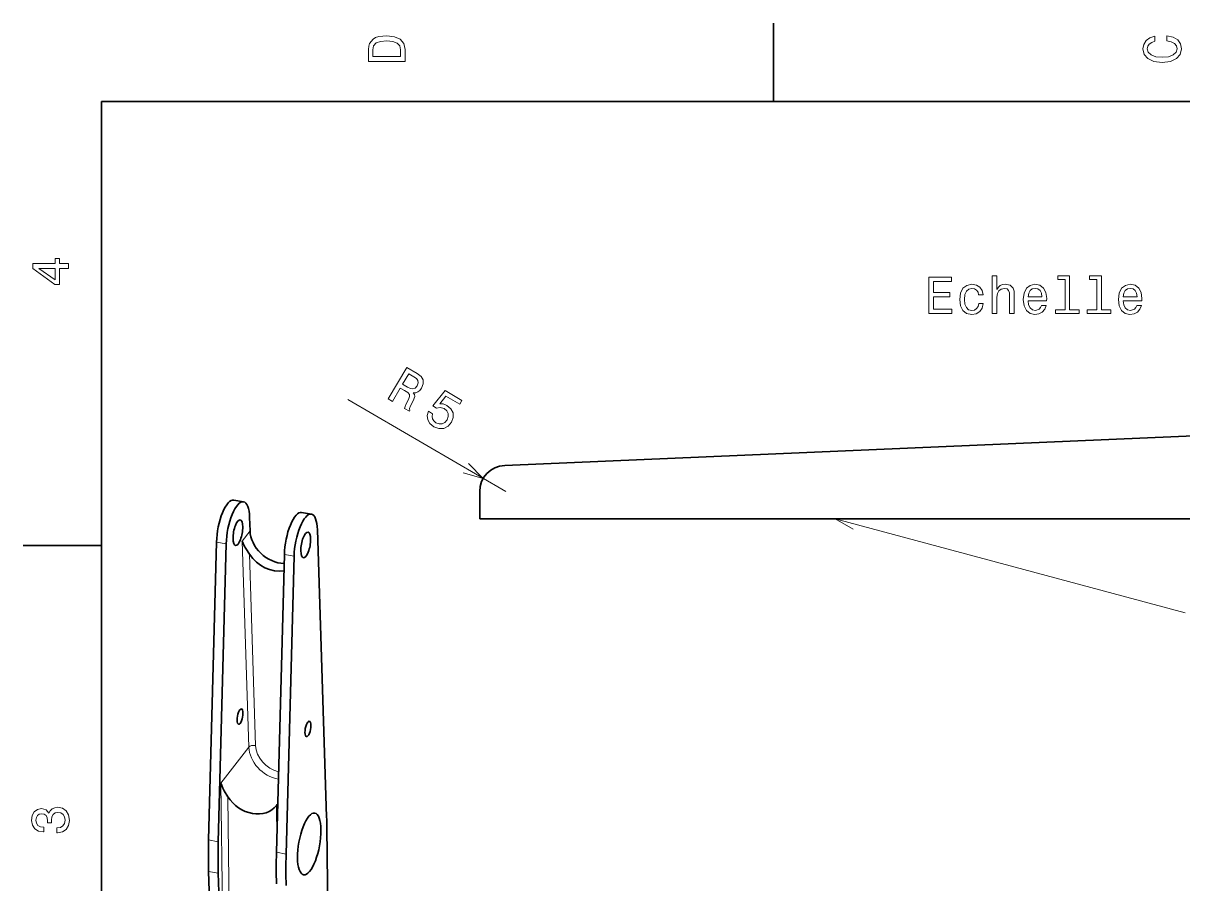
# Model space of a CAD drawing. Extents: x 0 to 297, y 0 to 210.
# Drawn here: x 2.5 to 113.5, y 125.1 to 207.5 of the extents above; entities that cross this region are included whole.
import ezdxf

# ---------------------------------------------------------------- set-up
doc = ezdxf.new("R2010")
doc.units = 0

msp = doc.modelspace()

# ---------------------------------------------------------------- linework, layer by layer
at = {"color": 7, "lineweight": 35, "ltscale": 0.1875}
for p, q in [((74.300003, 200), (74.300003, 207.5)), ((10, 157.5), (2.5, 157.5))]:
    msp.add_line(p, q, dxfattribs=at)
at = {"color": 7, "lineweight": 35}
for p, q in [((287, 200), (10, 200)), ((10, 200), (10, 10)), ((172.133728, 170.490555), (48.573639, 165.155106)), ((46.181488, 160.051804), (173.20816, 160.051804)), ((31.533983, 131.498871), (30.654377, 158.991272)), ((20.995644, 157.815567), (20.239401, 129.29834)), ((21.166727, 129.129517), (21.92297, 157.646744)), ((27.486919, 156.633865), (26.730677, 128.116638)), ((28.414244, 156.465057), (27.658001, 127.947823)), ((32.856327, 18.620171), (31.555763, 130.494446)), ((20.242847, 126.279114), (23.504005, 19.819054)), ((24.431332, 19.650246), (21.170172, 126.110298))]:
    msp.add_line(p, q, dxfattribs=at)
at = {"color": 7, "lineweight": 13, "ltscale": 0.4375}
msp.add_line((48.681488, 162.657425), (33.55632, 171.459671), dxfattribs=at)
at = {"color": 7, "lineweight": 35, "ltscale": 0.065141}
msp.add_line((46.181488, 162.657425), (46.181488, 160.051804), dxfattribs=at)
at = {"color": 7, "lineweight": 35, "ltscale": 0.023564}
for p, q in [((23.580631, 161.676315), (22.653307, 161.845123)), ((30.071905, 160.494614), (29.144581, 160.663437))]:
    msp.add_line(p, q, dxfattribs=at)
at = {"color": 7, "lineweight": 35, "ltscale": 0.032242}
msp.add_line((24.163101, 160.172974), (24.204344, 158.883942), dxfattribs=at)
at = {"color": 7, "lineweight": 13, "ltscale": 0.030509}
msp.add_line((23.457851, 157.918503), (24.204344, 158.883942), dxfattribs=at)
at = {"color": 7, "lineweight": 13, "ltscale": 0.023564}
for p, q in [((21.92297, 157.646744), (20.995644, 157.815567)), ((28.414244, 156.465057), (27.486919, 156.633865)), ((21.166727, 129.129517), (20.239401, 129.29834)), ((27.658001, 127.947823), (26.730677, 128.116638)), ((21.170172, 126.110298), (20.242847, 126.279114))]:
    msp.add_line(p, q, dxfattribs=at)
at = {"color": 7, "lineweight": 13, "ltscale": 0.493635}
msp.add_line((23.457851, 157.918503), (24.089273, 138.183182), dxfattribs=at)
at = {"color": 7, "lineweight": 13, "ltscale": 0.457991}
msp.add_line((24.153732, 156.650391), (24.739559, 138.340134), dxfattribs=at)
at = {"color": 7, "lineweight": 13, "ltscale": 0.108853}
msp.add_line((21.4259, 134.738647), (24.089273, 138.183182), dxfattribs=at)
at = {"color": 7, "lineweight": 13, "ltscale": 0.347411}
msp.add_line((21.4259, 134.738647), (21.587439, 120.843155), dxfattribs=at)
at = {"color": 7, "lineweight": 13, "ltscale": 0.274851}
msp.add_line((22.093382, 133.433807), (22.22118, 122.440514), dxfattribs=at)
at = {"color": 7, "lineweight": 13, "ltscale": 0.078191}
msp.add_line((26.730005, 132.589737), (26.766363, 129.462311), dxfattribs=at)
at = {"color": 7, "lineweight": 35, "ltscale": 0.00039}
msp.add_line((26.730007, 132.589737), (26.739605, 132.602051), dxfattribs=at)
at = {"color": 7, "lineweight": 13}
for points in [[(35.533215, 204.994965), (35.533215, 203.829971), (39.033215, 203.829971), (39.033215, 204.994965), (38.922264, 205.544678), (38.584366, 205.953171), (38.034657, 206.205338), (37.283215, 206.296112), (36.516644, 206.215424), (36.21405, 206.114563), (35.971977, 205.973343), (35.644165, 205.56485), (35.563473, 205.297562)], [(35.951801, 204.959656), (36.027451, 205.342941), (36.259438, 205.605194), (36.672985, 205.761536), (37.283215, 205.811966), (37.873272, 205.756485), (38.286816, 205.600143), (38.533936, 205.332855), (38.614628, 204.959656), (38.614628, 204.298996), (35.951801, 204.298996)], [(111.93206, 205.817017), (112.35569, 205.716141), (112.658287, 205.549713), (112.844887, 205.317734), (112.905403, 205.045395), (112.814629, 204.71759), (112.54229, 204.460388), (112.098488, 204.28891), (111.483215, 204.233429), (110.872986, 204.28891), (110.424141, 204.455338), (110.151802, 204.71254), (110.055984, 205.045395), (110.106415, 205.287476), (110.247627, 205.494247), (110.474571, 205.655624), (110.787247, 205.766571), (110.787247, 206.245682), (110.308144, 206.094391), (109.94503, 205.832138), (109.718086, 205.474075), (109.637398, 205.045395), (109.763474, 204.510818), (110.116501, 204.10231), (110.696472, 203.840057), (111.483215, 203.749283), (112.269958, 203.840057), (112.84993, 204.10231), (113.208, 204.510818), (113.329041, 205.045395), (113.233215, 205.51442), (112.965927, 205.892654), (112.527161, 206.159943), (111.93206, 206.301163)], [(6.833213, 184.02739), (6.833213, 184.481277), (5.965778, 184.481277), (5.965778, 184.98056), (5.56232, 184.98056), (5.56232, 184.481277), (3.408862, 184.481277), (3.408862, 184.022339), (5.521974, 182.489197), (5.965778, 182.489197), (5.965778, 184.02739)], [(5.56232, 182.912827), (3.993876, 184.02739), (5.56232, 184.02739)], [(89.140419, 179.695175), (91.359444, 179.695175), (91.359444, 180.118805), (89.604401, 180.118805), (89.604401, 181.30397), (91.167801, 181.30397), (91.167801, 181.722549), (89.604401, 181.722549), (89.604401, 182.771545), (91.319099, 182.771545), (91.319099, 183.195175), (89.140419, 183.195175)], [(95.2276, 179.695175), (95.671402, 179.695175), (95.671402, 181.258575), (95.716789, 181.616638), (95.863045, 181.878891), (96.089989, 182.040283), (96.392586, 182.1008), (96.634659, 182.050369), (96.785957, 181.9142), (96.861603, 181.687256), (96.886818, 181.384659), (96.886818, 179.695175), (97.330627, 179.695175), (97.330627, 181.475433), (97.310448, 181.833496), (97.219673, 182.131058), (96.922119, 182.403381), (96.458145, 182.499207), (96.205986, 182.463913), (95.989128, 182.368088), (95.807571, 182.216782), (95.671402, 182.01001), (95.671402, 183.316208), (95.2276, 183.316208)], [(102.182213, 182.943008), (102.182213, 180.068375), (101.269386, 180.068375), (101.269386, 179.695175), (103.533791, 179.695175), (103.533791, 180.068375), (102.626015, 180.068375), (102.626015, 183.316208), (101.486244, 183.316208), (101.486244, 182.943008)], [(105.218231, 182.943008), (105.218231, 180.068375), (104.305405, 180.068375), (104.305405, 179.695175), (106.569817, 179.695175), (106.569817, 180.068375), (105.662041, 180.068375), (105.662041, 183.316208), (104.52227, 183.316208), (104.52227, 182.943008)], [(93.916359, 181.505692), (94.355118, 181.505692), (94.264343, 181.909149), (94.047485, 182.226883), (93.709587, 182.423569), (93.270828, 182.499207), (92.786674, 182.398346), (92.418518, 182.115921), (92.186531, 181.656998), (92.105843, 181.041718), (92.181488, 180.431488), (92.408432, 179.9776), (92.766502, 179.695175), (93.255699, 179.59935), (93.689415, 179.675003), (94.027313, 179.88681), (94.2593, 180.219666), (94.360161, 180.663467), (93.936531, 180.663467), (93.860886, 180.381058), (93.719673, 180.169235), (93.517944, 180.038116), (93.270828, 179.997772), (92.963188, 180.063324), (92.741287, 180.26506), (92.605118, 180.592865), (92.559731, 181.056839), (92.605118, 181.510742), (92.74633, 181.838547), (92.973274, 182.040283), (93.270828, 182.110886), (93.533073, 182.065491), (93.729759, 181.949493), (93.860886, 181.757858)], [(98.651947, 180.920685), (100.42717, 180.920685), (100.432213, 181.127457), (100.351517, 181.707428), (100.129616, 182.141144), (99.776588, 182.403381), (99.307571, 182.499207), (98.848633, 182.398346), (98.495613, 182.115921), (98.268661, 181.656998), (98.187973, 181.051804), (98.263618, 180.431488), (98.49057, 179.9776), (98.838547, 179.695175), (99.292442, 179.59935), (99.685814, 179.664917), (100.008575, 179.83638), (100.245613, 180.108719), (100.381775, 180.471832), (99.943016, 180.471832), (99.852242, 180.270096), (99.721115, 180.118805), (99.347916, 179.997772), (99.060448, 180.053238), (98.84359, 180.229752), (98.702385, 180.517227), (98.651947, 180.905548)], [(98.651947, 181.293884), (98.707428, 181.641861), (98.84359, 181.899063), (99.050362, 182.055405), (99.322701, 182.110886), (99.589989, 182.055405), (99.796761, 181.899063), (99.922844, 181.641861), (99.968231, 181.293884)], [(107.760017, 180.920685), (109.535233, 180.920685), (109.540276, 181.127457), (109.459587, 181.707428), (109.237686, 182.141144), (108.884659, 182.403381), (108.415642, 182.499207), (107.956703, 182.398346), (107.603683, 182.115921), (107.376732, 181.656982), (107.296043, 181.051804), (107.371689, 180.431488), (107.598633, 179.9776), (107.946617, 179.695175), (108.400505, 179.59935), (108.793877, 179.664917), (109.116646, 179.83638), (109.353683, 180.108719), (109.489845, 180.471832), (109.051086, 180.471832), (108.960304, 180.270096), (108.829185, 180.118805), (108.455986, 179.997772), (108.168518, 180.053238), (107.95166, 180.229752), (107.810455, 180.517227), (107.760017, 180.905548)], [(107.760017, 181.293884), (107.815498, 181.641861), (107.95166, 181.899063), (108.158432, 182.055405), (108.430771, 182.110886), (108.698059, 182.055405), (108.904831, 181.899063), (109.030914, 181.641861), (109.076302, 181.293884)], [(37.432907, 171.517685), (37.838272, 171.281769), (38.581512, 172.558914), (38.995605, 172.317932), (39.293106, 172.127289), (39.449387, 171.954651), (39.470291, 171.749924), (39.364212, 171.467392), (39.157715, 171.062408), (39.034195, 170.790009), (38.997726, 170.60701), (39.455399, 170.340668), (39.503601, 170.423477), (39.474365, 170.603867), (39.571411, 170.85083), (39.824997, 171.356781), (39.961441, 171.761673), (39.927139, 171.93335), (39.81842, 172.107498), (40.056198, 172.11499), (40.267029, 172.196533), (40.457092, 172.342651), (40.617691, 172.558456), (40.769745, 172.960114), (40.755203, 173.336182), (40.563919, 173.669235), (40.204605, 173.954208), (39.193344, 174.542709)], [(39.875656, 173.649658), (40.126328, 173.468765), (40.265549, 173.276871), (40.294464, 173.055817), (40.194168, 172.793259), (40.003464, 172.565811), (39.796982, 172.481735), (39.550812, 172.519974), (39.263535, 172.65799), (38.797134, 172.929413), (39.383102, 173.936295)], [(41.271378, 170.339981), (41.159271, 169.926758), (41.210495, 169.523499), (41.422867, 169.166504), (41.785828, 168.867737), (42.271744, 168.690002), (42.740387, 168.703186), (43.156189, 168.916336), (43.492676, 169.304031), (43.65448, 169.752518), (43.630432, 170.192474), (43.422745, 170.587601), (43.04306, 170.907745), (42.685699, 171.0457), (42.349182, 171.048981), (42.945587, 171.79306), (44.270676, 171.021912), (44.478683, 171.379333), (42.861557, 172.320435), (41.688324, 170.855896), (42.037033, 170.652969), (42.409058, 170.710709), (42.774734, 170.597092), (43.025803, 170.386795), (43.158218, 170.123016), (43.169037, 169.830795), (43.057175, 169.52829), (42.849426, 169.281586), (42.585648, 169.14917), (42.293427, 169.138351), (41.990906, 169.250214), (41.777649, 169.415161), (41.657288, 169.619431), (41.617828, 169.852448), (41.676743, 170.10408)], [(5.73379, 129.979111), (5.769093, 129.979111), (6.253242, 130.059799), (6.616354, 130.296829), (6.848343, 130.670029), (6.934078, 131.164276), (6.848343, 131.688766), (6.626441, 132.082138), (6.273415, 132.334305), (5.819525, 132.425079), (5.521974, 132.384735), (5.279899, 132.273788), (5.0933, 132.092224), (4.957133, 131.850143), (4.684798, 132.177963), (4.251081, 132.293961), (3.857709, 132.218307), (3.560158, 132.00145), (3.373559, 131.648422), (3.307997, 131.164276), (3.388689, 130.710388), (3.610591, 130.362396), (3.963617, 130.135452), (4.432637, 130.059799), (4.46794, 130.059799), (4.46794, 130.508652), (4.145173, 130.548996), (3.913184, 130.680115), (3.771974, 130.891937), (3.721542, 131.189484), (3.761888, 131.451736), (3.867795, 131.643372), (4.039265, 131.759369), (4.271254, 131.804764), (4.518372, 131.759369), (4.684798, 131.638336), (4.785663, 131.426514), (4.815922, 131.139053), (4.810879, 130.942368), (5.209294, 130.942368), (5.199208, 131.189484), (5.244596, 131.507217), (5.365634, 131.744247), (5.56232, 131.885452), (5.819525, 131.935883), (6.112032, 131.880417), (6.328891, 131.734161), (6.465058, 131.502167), (6.510447, 131.194534), (6.460014, 130.876801), (6.308718, 130.644821), (6.066643, 130.498566), (5.73379, 130.443085)]]:
    msp.add_lwpolyline(points, close=True, dxfattribs=at)
for points in [[(44.590698, 164.439194), (46.520752, 163.914886), (45.11142, 165.333969)], [(80.178169, 160.051804), (113.681488, 151.051804)], [(82.178169, 160.050537), (80.178169, 160.051804), (81.909584, 159.050705)]]:
    msp.add_lwpolyline(points, dxfattribs=at)
at = {"color": 7, "lineweight": 35}
for points in [[(24.153732, 156.650391), (23.793358, 157.198761), (23.646286, 157.455841), (23.536407, 157.689758), (23.457851, 157.918503)], [(22.09338, 133.433807), (21.745419, 133.993988), (21.603962, 134.258804), (21.499102, 134.50119), (21.4259, 134.738647)]]:
    msp.add_lwpolyline(points, dxfattribs=at)
for centre, radius, start, end in [((48.681488, 162.657425), 2.5, 92.472558, 179.999995), ((25.412193, 133.635269), 1.682105, 322.103559, 329.003136)]:
    msp.add_arc(centre, radius, start, end, dxfattribs=at)
for centre, major_axis, ratio, start_param, end_param in [((22.116039, 158.893631), (0.5373, 2.951492), 0.334021, 0.000034067, 2.004718473), ((23.043364, 158.724823), (-0.5373, -2.951492), 0.334021, 3.1416267206, 5.1463111266), ((23.043364, 158.724823), (-0.5373, -2.951492), 0.334021, 2.1433280062, 3.1416267206), ((23.043364, 158.724823), (-0.223875, -1.229782), 0.334021, 3.1415642088, 6.2831568624), ((23.043364, 158.724823), (-0.223875, -1.229782), 0.334021, 2.0971577583, 3.1415642088), ((28.607313, 157.711929), (0.5373, 2.951492), 0.334021, 0.000034067, 2.004718473), ((29.534639, 157.543121), (0.5373, 2.951492), 0.334021, 0.000034067, 2.004718473), ((29.534639, 157.543121), (0.5373, 2.951492), 0.334021, 5.2849206598, 6.2832193741), ((23.043364, 158.724823), (-0.223875, -1.229782), 0.334021, 6.2831568624, 8.3803430655), ((26.986319, 158.377502), (-2.373293, 1.835068), 0.792257, 0.5792630521, 2.292747904), ((29.534639, 157.543121), (0.223875, 1.229782), 0.334021, 6.2831568624, 9.424749516), ((29.534639, 157.543121), (0.223875, 1.229782), 0.334021, 5.2387504119, 6.2831568624), ((29.534639, 157.543121), (0.223875, 1.229782), 0.334021, 3.1415642088, 5.2387504119), ((26.426449, 157.653427), (-2.373293, 1.835068), 0.792257, 1.1649485956, 2.4951085974), ((23.248135, 141.110519), (-0.134325, -0.737869), 0.334021, 3.1415642088, 6.2831568624), ((23.248135, 141.110519), (-0.134325, -0.737869), 0.334021, 6.2831568624, 8.3803430655), ((23.248135, 141.110519), (-0.134325, -0.737869), 0.334021, 2.0971577583, 3.1415642088), ((29.739408, 139.928818), (0.134325, 0.737869), 0.334021, 6.2831568624, 9.424749516), ((29.739408, 139.928818), (0.134325, 0.737869), 0.334021, 3.1415642088, 5.2387504119), ((29.739408, 139.928818), (0.134325, 0.737869), 0.334021, 5.2387504119, 6.2831568624), ((24.394697, 134.473831), (2.287106, -1.943077), 0.81527, 4.3440969775, 6.3143190654), ((29.86739, 128.919876), (0.5373, 2.951492), 0.334021, 6.2831568624, 9.424749516), ((29.86739, 128.919876), (0.5373, 2.951492), 0.334021, 5.2387504119, 6.2831568624), ((22.202835, 119.430908), (4.477507, 24.595764), 0.334021, 5.2387504119, 5.2849206598), ((29.86739, 128.919876), (0.5373, 2.951492), 0.334021, 3.1415642088, 5.2387504119), ((29.576025, 138.282227), (4.477507, 24.595764), 0.334021, 2.004718473, 2.1403120573), ((30.503349, 138.113403), (-4.477507, -24.595772), 0.334021, 5.1463111266, 5.2819047109), ((36.067299, 137.100525), (4.477507, 24.595764), 0.334021, 2.004718473, 2.1403120573), ((36.994625, 136.931717), (4.477507, 24.595764), 0.334021, 2.004718473, 2.1403120573)]:
    msp.add_ellipse(centre, major_axis=major_axis, ratio=ratio, start_param=start_param, end_param=end_param, dxfattribs=at)
at = {"color": 7, "lineweight": 13}
for centre, major_axis, ratio, start_param, end_param in [((24.552937, 138.098785), (-0.499744, -0.015991), 0.510646, 4.3133951053, 5.8841914321), ((26.871248, 137.676743), (-2.373293, 1.835068), 0.792257, 0.5792630521, 2.1365033883), ((27.057873, 137.918106), (-1.977745, 1.529221), 0.792257, 0.5792630725, 2.067305501)]:
    msp.add_ellipse(centre, major_axis=major_axis, ratio=ratio, start_param=start_param, end_param=end_param, dxfattribs=at)

doc.saveas('drawing.dxf')
